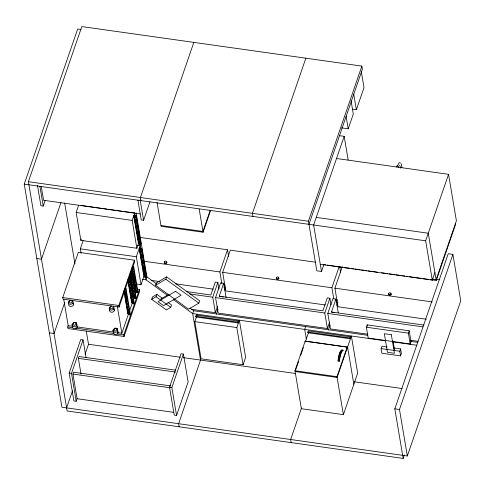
<?xml version="1.0" encoding="UTF-8"?>
<svg xmlns="http://www.w3.org/2000/svg" width="485" height="485" viewBox="0 0 485 485"><rect width="100%" height="100%" fill="white"/><g stroke="black" fill="none" stroke-linecap="round" stroke-linejoin="round"><path stroke-width="0.73" d="M308.969 224.337L362.386 69.209L361.865 66.105L81.813 26.572L28.397 181.699L67.13 410.983L403.187 458.428L394.814 408.855L448.231 253.722L452.899 254.382L460.75 300.858L407.333 455.991L61.934 407.224L24.25 184.142L77.667 29.009L81.001 29.482M37.442 185.203L40.91 205.749L43.244 206.076L45.208 200.378M60.928 202.688L41.48 259.16L36.811 258.505M138.595 243.246L136.867 248.265L80.856 240.36L76.145 212.472L78.685 205.1M80.856 240.36L81.322 239.02M62.741 297.566L78.334 252.279L134.412 260.196L134.672 261.748L119.08 307.035L63.001 299.118L62.741 297.566L118.819 305.483L119.08 307.035M81.056 253.243L80.316 248.835L83.171 240.536M64.626 302.785L54.041 333.522L49.373 332.868M70.131 300.069L69.494 301.919A1.219 0.928 -9.6 0 0 70.343 303.004A1.219 0.928 -9.6 0 0 71.828 302.246L72.465 300.403L72.708 301.84M137.582 289.375L139.383 289.63L139.644 291.182L124.051 336.469L67.973 328.551L67.712 326.999L68.179 325.653L63.717 299.233M76.218 322.616L75.581 324.465A1.219 0.928 -9.6 0 1 74.096 325.223A1.219 0.928 -9.6 0 1 73.247 324.138L73.884 322.289L76.218 322.616L76.581 324.78M170.841 385.945L73.575 372.213L72.938 374.062L77.103 398.718L76.218 401.277L73.89 400.95L69.173 373.062L80.716 339.555L83.05 339.882L86.021 357.5M76.218 401.277L71.507 373.395L83.05 339.882M80.995 374.05L78.346 358.36L78.976 356.517L175.503 370.14M66.603 407.885L72.514 390.728M85.063 354.268L88.512 344.265L86.251 330.879M136.867 248.265L132.156 220.384L134.697 213.012L108.555 209.32M193.83 42.383L140.414 197.516L140.941 200.614M133.884 215.358L136.218 215.692L140.929 243.573L140.535 244.731L139.365 244.567L134.654 216.68L134.903 215.952L133.739 215.789L138.449 243.676L139.613 243.84M140.535 244.731L135.824 216.843L136.218 215.692M111.016 305.847L110.38 307.69A1.219 0.928 -9.6 0 0 111.229 308.781A1.219 0.928 -9.6 0 0 112.714 308.023L113.351 306.174M137.916 200.105L141.262 219.917L143.596 220.245L149.98 201.712M139.365 244.567L139.528 244.1M118.819 305.483L134.412 260.196M136.558 283.998L141.038 284.628L136.327 256.747L140.135 245.683L137.146 245.258M124.887 288.484L126.051 288.654L125.657 289.806L129.895 314.904L128.731 314.735L124.487 289.642M128.701 277.408L129.871 277.572L129.471 278.723L133.714 303.822L132.544 303.658L128.307 278.56M131.38 273.182L130.216 273.019L134.454 298.117L135.618 298.281L131.38 273.182L131.781 272.03L130.611 271.867M133.29 267.641L132.12 267.477L136.364 292.576L137.528 292.74L133.29 267.641L133.684 266.489L132.52 266.326M139.328 248.029L141.662 248.356L146.373 276.244L145.973 277.396L144.809 277.232L140.098 249.351L140.347 248.623L139.177 248.459L143.887 276.347L145.057 276.511M145.973 277.396L141.262 249.514L141.662 248.356M117.103 328.393L116.467 330.236A1.219 0.928 -9.6 0 1 114.981 330.994A1.219 0.928 -9.6 0 1 114.133 329.909L114.769 328.06L117.103 328.393L117.346 329.83M128.98 314.013L127.81 313.85L127.961 313.419M132.793 302.931L131.629 302.767L131.774 302.337M134.703 297.39L133.533 297.226L133.684 296.796M136.612 291.855L135.442 291.685L133.848 280.924M117.382 332.601L121.856 333.231L128.689 313.389M129.665 310.552L132.593 302.046M133.32 299.924L134.297 297.087M135.03 294.959L136.249 291.418M132.544 303.658L131.956 298.766M134.454 298.117L133.363 290.272M136.364 292.576L136.273 290.636M129.895 314.904L130.295 313.746L126.051 288.654M133.714 303.822L134.109 302.67L129.871 277.572M135.618 298.281L136.018 297.129L131.781 272.03M137.528 292.74L137.928 291.588L133.684 266.489M141.038 284.628L144.039 275.916M124.051 336.469L123.79 334.917L139.383 289.63M144.809 277.232L144.966 276.771M136.146 212.957L146.949 276.911L145.961 279.784L167.804 295.595M155.558 285.265L156.37 282.919L166.622 276.88L199.662 300.791L198.85 303.137L188.592 309.175L155.558 285.265L165.815 279.227L166.622 276.88M167.895 302.337L171.569 304.992L170.756 307.344L166.361 309.927L151.678 299.3L152.49 296.953L156.885 294.365L162.39 298.348M151.678 299.3L156.073 296.717L156.885 294.365M210.223 210.351L202.96 231.454L160.953 225.525M157.055 202.469L161.081 226.295L203.088 232.23L210.599 210.417M190.029 308.09L193.673 310.727L192.678 313.601L200.529 360.076L178.625 423.702L179.147 426.8M169.526 387.23L181.069 353.723L183.397 354.05L188.113 381.938L176.57 415.445L174.236 415.118L169.526 387.23L171.86 387.563L176.57 415.445M238.287 320.991L237.886 322.143L238.402 322.974L196.013 316.99L195.879 316.214L196.279 315.062L238.287 320.991L238.547 322.543M196.013 316.99L196.17 316.529M171.86 387.563L183.397 354.05M243.1 364.744L236.819 327.563L239.354 320.191L245.634 357.372L243.1 364.744L201.093 358.815L194.812 321.634L196.389 317.038M196.946 315.438L197.346 314.262M221.887 283.84L219.875 271.946L227.507 249.781L139.971 237.426M191.442 309.315L215.382 312.698L212.769 297.202L217.856 282.428L215.298 282.07L210.848 294.995L186.246 291.521M325.308 304.974L225.804 290.927L222.663 272.34L230.296 250.175L315.583 262.215M329.588 322.179L327.405 328.509L218.177 313.092L215.558 297.596L220.645 282.822L223.688 283.252L226.119 297.644M223.367 297.056L219.238 296.177L223.688 283.252M215.382 312.698L217.565 306.362M223.997 287.672L224.985 284.816M216.292 314.316L218.014 309.315M224.658 290.012L225.64 287.156M305.853 58.2L252.436 213.333L252.958 216.431M323.865 264.567L321.488 271.473L316.82 270.818L308.448 221.239L361.865 66.105M339.5 135.673L344.168 136.327L313.637 224.998L321.488 271.473M341.501 127.858L348.218 128.81L353.304 114.036L351.061 100.753M352.643 109.216L356.372 109.743L364.005 87.585L361.24 71.222M305.689 326.544L304.701 329.418L306.32 339.009M350.303 336.808L349.909 337.96L350.419 338.785L308.03 332.807L307.902 332.031L308.296 330.879L350.303 336.808L350.57 338.354M295.098 371.522L337.105 377.457L351.376 336.008L357.657 373.189L343.386 414.639L301.379 408.703L294.965 370.752L305.138 341.204L347.151 347.133L347.278 347.909M308.03 332.807L308.193 332.34M295.826 369.412L298.487 361.677M300.67 355.341L303.331 347.606M308.557 332.425L305.556 341.143L347.569 347.072L353.85 384.253M333.777 298.912L331.898 287.757L339.282 266.313M327.405 328.509L324.786 313.019L329.873 298.245L327.32 297.881L322.864 310.812L219.238 296.177M426.339 319.239L338.057 306.775L334.917 288.187L342.301 266.738M367.83 334.22L330.424 328.939L327.805 313.443L332.892 298.669L335.935 299.099L338.245 312.77M334.238 312.613L331.485 312.031L335.935 299.099M336.269 302.773L337.251 299.918M301.476 408.061L290.648 439.519L291.17 442.617M328.309 330.133L330.03 325.126M336.923 305.113L337.912 302.252M341.725 350.455L341.883 349.994L343.119 350.17A9.045 2.243 -82 0 0 339.3 361.246L338.069 361.076L338.227 360.616A8.778 2.176 -82 0 1 338.736 357.051M339.3 361.246L339.464 360.785A8.778 2.176 -82 0 1 342.962 350.631L343.119 350.17M343.386 414.639L336.972 376.681L347.151 347.133M366.381 327.223L367.187 324.871L409.201 330.8L411.031 341.646L410.219 343.998L368.212 338.063L366.381 327.223L408.388 333.153L410.219 343.998M393.862 347.933L400.586 348.885L401.374 353.529L400.561 355.881L381.889 353.244L381.107 348.594L381.913 346.248L387.145 346.987M320.276 264.295L432.293 280.106L425.654 240.815L448.552 174.315L336.535 158.498M400.561 355.881L399.779 351.231L400.586 348.885M408.388 333.153L409.201 330.8M432.293 280.106L434.912 272.515M430.274 279.627L436.257 280.469L455.548 224.44L455.415 223.664M407.333 455.991L399.482 409.516L452.899 254.382M403.187 458.428L404.423 454.857M397.348 166.003L399.222 162.705L400.07 162.705L400.392 163.281M161.008 298.906L168.822 294.304M316.25 217.401L428.273 233.218L436.257 280.469M28.397 181.699L308.448 221.239M24.25 184.142L425.654 240.815M80.928 205.422L107.064 209.108M140.104 213.915L43.583 200.287L41.31 186.84M134.654 216.68L135.824 216.843M76.145 212.472L132.156 220.384M436.063 279.227L439.804 279.754M432.384 279.166L436.124 279.693L456.403 220.79L448.552 174.315M324.235 264.652L325.732 264.865M327.223 265.077L336.202 266.344M337.693 266.556L342.931 267.296M344.429 267.508L349.661 268.241M351.158 268.454L353.401 268.775M354.899 268.981L356.396 269.193M357.888 269.405L360.137 269.721M361.628 269.933L366.866 270.672M368.364 270.885L377.336 272.152M381.659 272.764L387.642 273.607M389.134 273.819L394.372 274.558M395.869 274.765L401.101 275.504M402.599 275.716L404.842 276.032M406.339 276.244L407.837 276.456M409.328 276.668L422.047 278.463M423.538 278.675L428.776 279.415M140.098 249.351L141.262 249.514M80.316 248.835L136.327 256.747M144.312 261.276L219.875 271.946M222.663 272.34L331.898 287.757M334.917 288.187L432.171 301.919M151.193 280.391L159.419 281.555M175.133 283.773L213.291 289.163M142.238 279.257L145.961 279.784L145.458 276.808M331.485 312.031L423.932 325.077M189.574 293.928L212.769 297.202M215.558 297.596L324.786 313.019M327.805 313.443L422.823 326.86M410.474 340.24L417.955 341.294M193.673 310.727L367.678 335.293M410.243 341.307L417.712 342.361M385.533 340.828L192.678 313.601L173.266 299.548M392.959 341.876L416.724 345.235M195.879 316.214L237.886 322.143M307.902 332.031L349.909 337.96M194.812 321.634L236.819 327.563M381.107 348.594L399.779 351.231M68.179 325.653L72.653 326.284M77.127 326.914L113.654 332.073M67.712 326.999L72.95 327.739M75.193 328.054L114.072 333.547M117.061 333.971L123.79 334.917M294.965 370.752L336.972 376.681M88.512 344.265L180.371 357.233M183.354 357.651L295.377 373.468M354.371 381.798L402.168 388.546M78.346 358.36L175.612 372.092M394.814 408.855L399.482 409.516M69.173 373.062L71.507 373.395M72.938 374.062L170.205 387.794M77.103 398.718L173.624 412.341M399.519 165.149L400.301 166.664L400.404 168.131M165.815 279.227L198.85 303.137M146.949 276.911L156.661 283.937M156.073 296.717L170.756 307.344M401.337 163.881L401.986 167.489M390.952 293.861L391.068 294.54M388.618 293.528L388.734 294.207A1.219 0.928 -9.6 0 0 389.382 295.256A1.219 0.928 -9.6 0 0 390.886 294.844A1.219 0.928 -9.6 0 0 390.758 293.655M353.735 94.126L356.372 109.743M393.002 340.906L394.511 349.83M346.102 116.267L348.218 128.81M344.168 136.327L348.157 159.935M367.187 324.871L367.436 326.32M339.652 266.338L340.658 272.291M329.873 298.245L330.994 304.883M305.138 341.204L305.271 341.98M278.705 278.014L278.82 278.693M276.371 277.681L276.486 278.36M227.507 249.781L228.635 256.474M217.856 282.428L218.977 289.066M199.189 209.144L203.088 232.23M166.682 262.197L166.798 262.876M164.348 261.87L164.463 262.549M140.123 199.699L143.596 220.245M134.654 212.86L135.194 215.946M139.935 244.088L140.632 248.617M137.758 232.83L138.007 234.303M138.255 235.771L138.498 237.238M138.746 238.705L138.995 240.172M139.243 241.639L139.492 243.106M143.566 267.702L143.815 269.169M144.063 270.642L144.312 272.109M144.56 273.576L144.809 275.043M134.818 216.219L135.06 217.686M135.309 219.153L135.557 220.62M135.806 222.088L136.055 223.555M136.303 225.022L136.552 226.489M136.8 227.956L137.049 229.423M137.297 230.896L138.413 237.498M138.655 238.966L138.904 240.433M139.153 241.9L139.401 243.367M140.626 251.091L140.874 252.558M141.123 254.025L141.371 255.492M141.62 256.959L141.869 258.426M142.117 259.893L142.36 261.36M142.608 262.828L142.857 264.295M143.105 265.762L144.718 275.304M134.012 216.092L135.497 224.901M135.745 226.368L135.994 227.835M136.243 229.302L136.491 230.769M136.74 232.236L136.988 233.703M137.231 235.177L137.479 236.644M137.728 238.111L137.976 239.578M138.225 241.045L138.474 242.512M139.577 249.496L141.808 262.706M142.05 264.173L142.299 265.641M142.548 267.108L142.796 268.575M143.045 270.042L143.293 271.515M143.542 272.982L143.79 274.449M132.902 270.709L133.151 272.182M133.405 273.661L135.024 283.258M135.273 284.731L135.521 286.211M135.77 287.684L136.018 289.163M132.102 270.588L132.599 273.54M132.848 275.019L133.096 276.492M133.345 277.972L133.593 279.445M131.702 269.545L135.442 291.685M132.46 284.107L132.708 285.58M130.623 274.031L131.617 279.936M131.871 281.415L132.12 282.894M132.369 284.368L132.617 285.847M132.866 287.32L133.114 288.799M130.065 275.389L133.557 296.062M129.792 275.086L133.533 297.226M129.052 280.791L129.301 282.264M132.423 300.718L132.672 302.197M128.962 281.051L129.21 282.525M129.465 284.004L129.713 285.477M129.962 286.956L130.21 288.429M130.459 289.909L130.707 291.382M130.956 292.861L131.211 294.334M131.459 295.814L131.708 297.293M128.41 282.409L130.653 295.692M130.901 297.172L131.15 298.645M131.405 300.124L131.653 301.597M127.761 279.887L131.629 302.767M125.021 291.394L126.767 301.725M127.022 303.204L127.27 304.677M127.519 306.156L127.767 307.635M128.016 309.109L128.761 313.54M124.596 293.492L124.845 294.965M125.094 296.444L127.834 312.679M123.948 290.964L127.81 313.85M117.267 306.077L121.856 333.231M113.939 308.533L114.308 310.703M117.697 330.77L118.061 332.94M115.939 328.224L116 328.594A2.431 1.855 -9.6 0 0 115.375 328.569M109.27 307.872L109.64 310.042M113.029 330.109L113.272 331.558A2.431 1.855 -9.6 0 0 117.067 331.649A2.431 1.855 -9.6 0 0 116.582 328.739M64.644 202.972L74.945 263.949M73.053 302.755L73.417 304.926M76.812 324.992L77.176 327.163M75.048 322.452L75.114 322.816M68.385 302.1L68.627 303.543M72.144 324.338L72.507 326.508A2.431 1.855 -9.6 0 0 75.151 328.666A2.431 1.855 -9.6 0 0 76.939 325.762M39.897 186.264L43.244 206.076M396.53 167.022A1.219 0.727 19 0 1 396.7 166.052A1.219 0.727 19 0 1 398.288 166.41A1.219 0.727 19 0 1 398.397 167.446M338.876 356.36A8.778 2.176 -82 0 1 339.197 355.044M339.367 354.426A8.778 2.176 -82 0 1 339.742 353.292M339.936 352.783A8.778 2.176 -82 0 1 340.543 351.528M338.069 361.076A9.045 2.243 -82 0 1 341.883 349.994M113.326 306.769A2.431 1.855 -9.6 0 1 112.805 309.739A2.431 1.855 -9.6 0 1 109.264 308.836A2.431 1.855 -9.6 0 1 111.617 306.332M114.314 309.733A2.431 1.855 -9.6 0 1 111.647 312.243A2.431 1.855 -9.6 0 1 109.883 309.575M113.69 308.939A2.431 1.855 -9.6 0 1 114.072 309.297M71.938 300.73A2.431 1.855 -9.6 0 1 72.423 303.634A2.431 1.855 -9.6 0 1 68.621 303.501A2.431 1.855 -9.6 0 1 70.101 300.664M72.805 303.161A2.431 1.855 -9.6 0 1 71.701 306.362A2.431 1.855 -9.6 0 1 68.755 304.271M117.449 331.176A2.431 1.855 -9.6 0 1 117.576 333.686A2.431 1.855 -9.6 0 1 114.333 334.232A2.431 1.855 -9.6 0 1 113.642 331.813M113.266 331.51A2.431 1.855 -9.6 0 1 114.745 328.672M75.696 322.968A2.431 1.855 -9.6 0 1 76.181 325.871A2.431 1.855 -9.6 0 1 72.374 325.738A2.431 1.855 -9.6 0 1 73.859 322.901M278.699 277.99A1.219 0.928 -9.6 0 1 278.426 279.19A1.219 0.928 -9.6 0 1 276.868 279.293A1.219 0.928 -9.6 0 1 276.608 278.129M166.682 262.173A1.219 0.928 -9.6 0 1 166.404 263.373A1.219 0.928 -9.6 0 1 164.851 263.476A1.219 0.928 -9.6 0 1 164.585 262.312M175.57 291.303L157.989 301.652L163.493 305.641L181.075 295.292L175.57 291.303M391.328 334.686L384.326 333.698L387.466 352.292L394.469 353.28L391.328 334.686M389.176 294.547A1.219 0.928 -9.6 0 0 390.995 293.613A1.219 0.928 -9.6 0 0 389.182 292.928A1.219 0.928 -9.6 0 0 389.176 294.547M276.929 278.699A1.219 0.928 -9.6 0 0 278.748 277.766A1.219 0.928 -9.6 0 0 276.935 277.08A1.219 0.928 -9.6 0 0 276.929 278.699M164.906 262.882A1.219 0.928 -9.6 0 0 166.725 261.955A1.219 0.928 -9.6 0 0 164.918 261.263A1.219 0.928 -9.6 0 0 164.906 262.882"/></g></svg>
